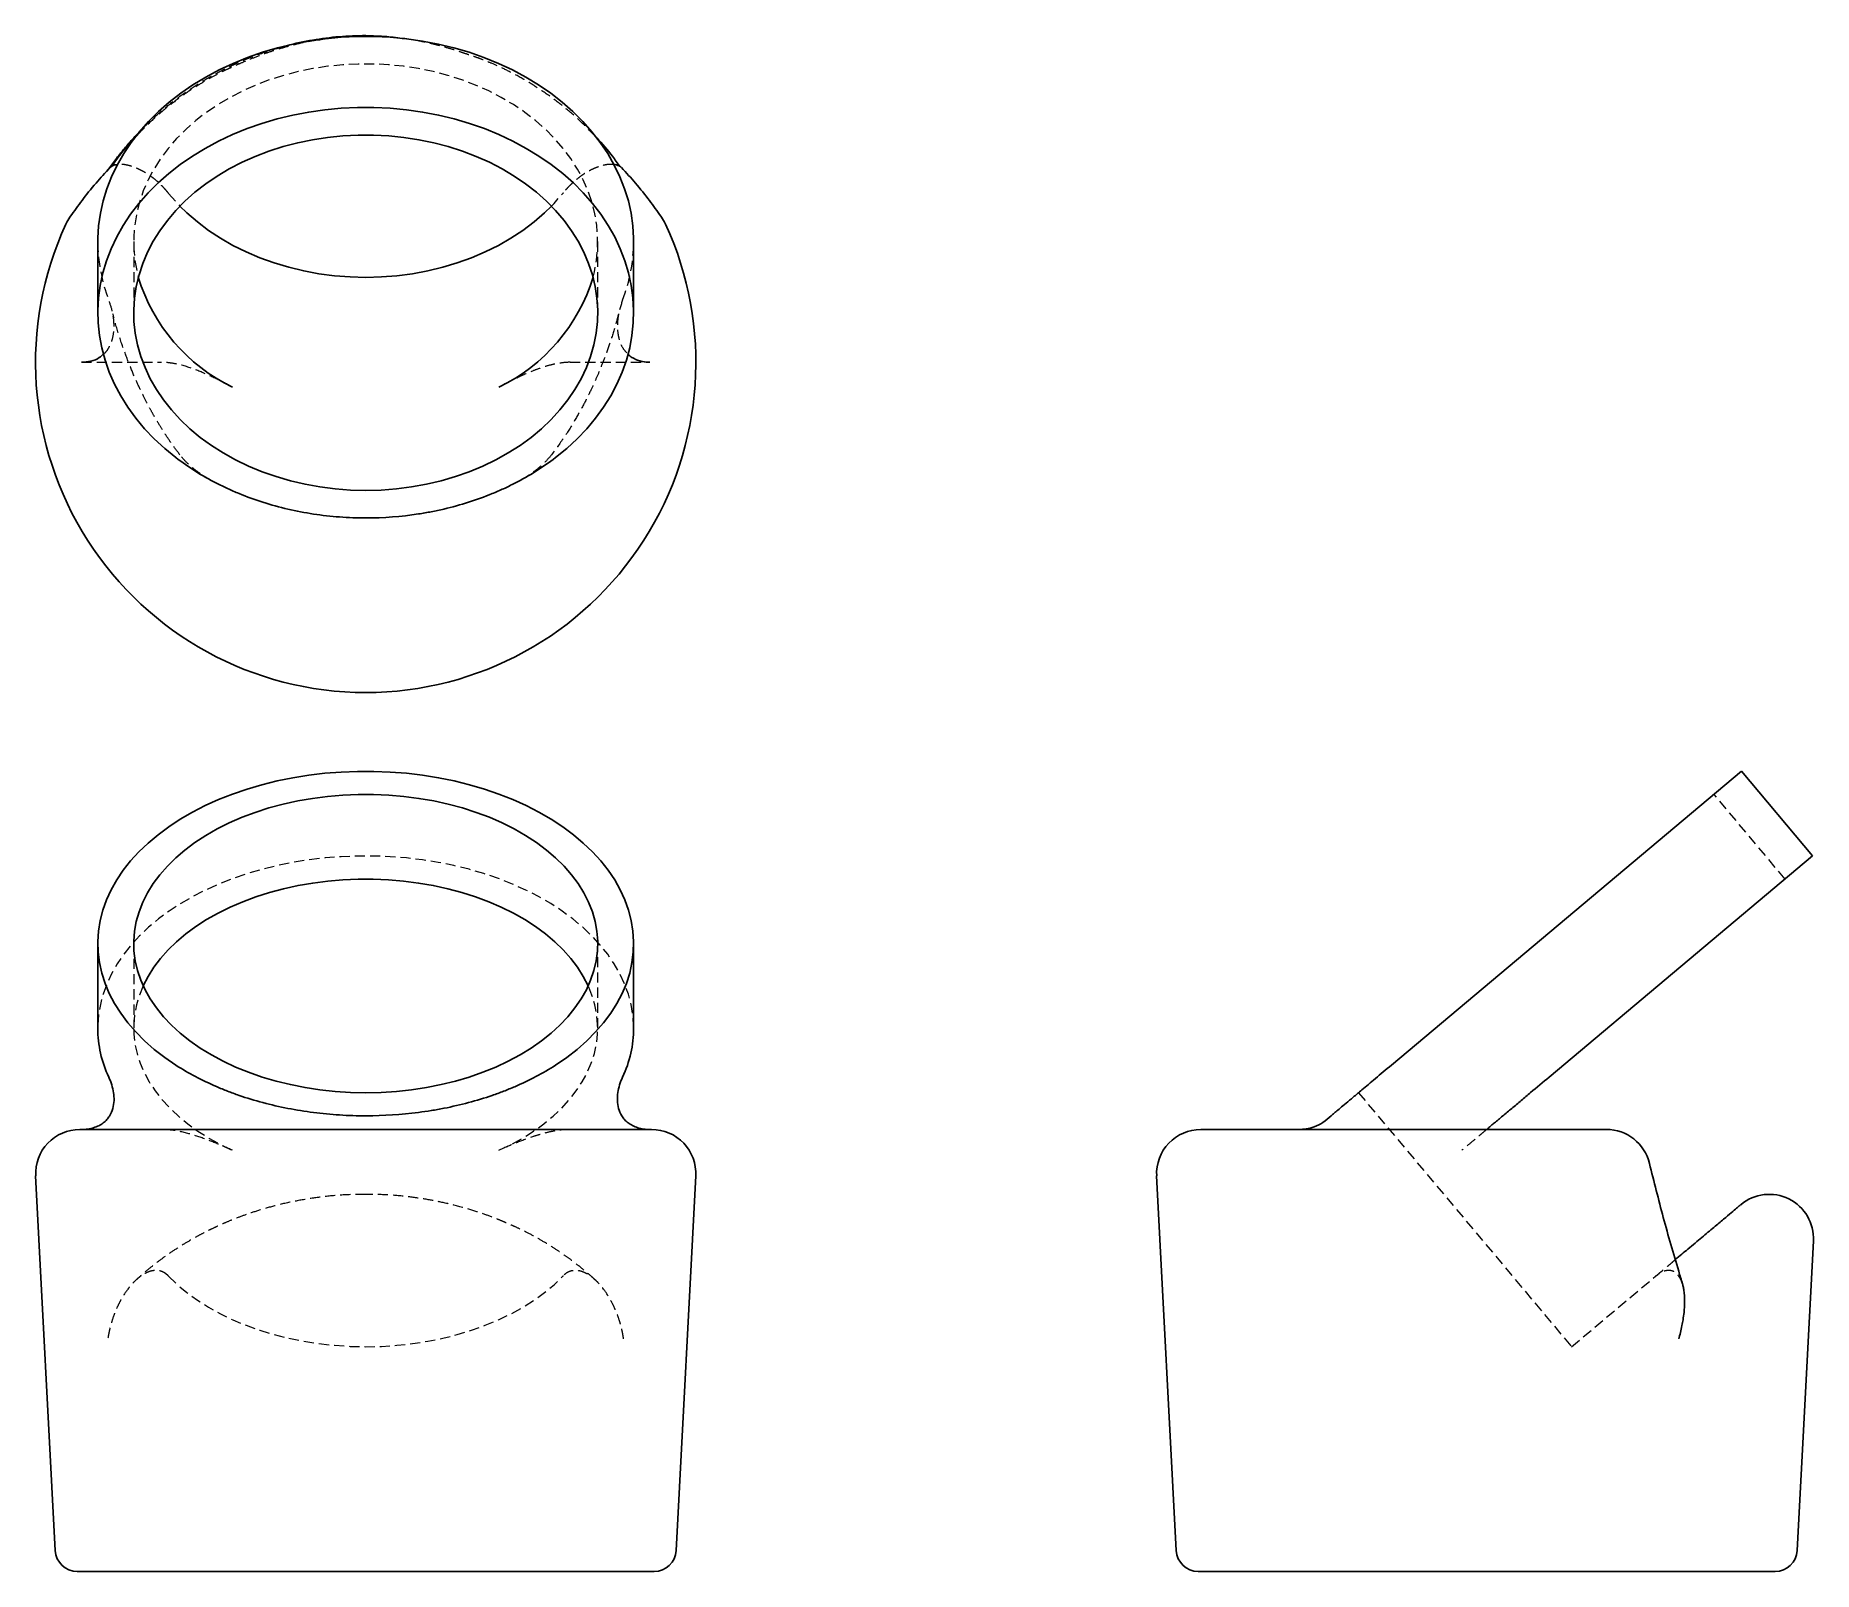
# Model space of a CAD drawing. Header units: millimetres. Extents: x 42 to 264, y 7 to 199.
import ezdxf

# ---------------------------------------------------------------- set-up
doc = ezdxf.new("R2010")
doc.units = ezdxf.units.MM
doc.linetypes.add('HIDDEN', pattern=[1.905, 1.27, -0.635])

msp = doc.modelspace()

# ---------------------------------------------------------------- linework, layer by layer
at = {"color": 7, "linetype": 'Continuous', "lineweight": 25}
for p, q in [((83, 198.96), (83, 198.94)), ((46.1, 176.37), (46.02, 176.27)), ((119.98, 176.27), (119.9, 176.37)), ((49.51, 173.2), (49.51, 164.32)), ((116.49, 164.32), (116.49, 173.2)), ((211.21, 70.27), (254.97, 107)), ((263.85, 96.42), (254.97, 107)), ((230.91, 68.78), (263.85, 96.42)), ((49.51, 85.47), (49.51, 74.89)), ((116.49, 74.89), (116.49, 85.47)), ((47.26, 62.24), (118.74, 62.24)), ((187.38, 62.24), (238.09, 62.24)), ((41.74, 56.43), (44.19, 9.62)), ((121.81, 9.62), (124.26, 56.43)), ((181.86, 56.43), (184.31, 9.62)), ((261.93, 9.62), (263.96, 48.32)), ((83, 7), (46.95, 7)), ((119.05, 7), (83, 7)), ((259.17, 7), (187.07, 7))]:
    msp.add_line(p, q, dxfattribs=at)
at = {"color": 7, "linetype": 'HIDDEN', "lineweight": 18}
for p, q in [((50.76, 182.12), (50.88, 182.28)), ((50.87, 182.27), (50.76, 182.12)), ((54, 173.2), (54, 164.32)), ((112, 164.32), (112, 173.2)), ((47.47, 158.12), (57.46, 158.12)), ((108.54, 158.12), (118.53, 158.12)), ((260.41, 93.54), (251.54, 104.11)), ((54, 85.47), (54, 74.89)), ((112, 74.89), (112, 85.47)), ((207.1, 66.83), (233.73, 35.09)), ((233.73, 35.09), (244.22, 43.89))]:
    msp.add_line(p, q, dxfattribs=at)
at = {"color": 7, "linetype": 'Continuous', "lineweight": 25, "flags": 128}
for points in [[(116.49, 173.2), (116.49, 173.62), (116.39, 175.18), (116.17, 176.74), (115.83, 178.28), (115.36, 179.8), (114.78, 181.3), (114.07, 182.77), (113.25, 184.2), (112.32, 185.59), (111.28, 186.94), (110.14, 188.23), (108.89, 189.47), (107.55, 190.65), (106.12, 191.76), (104.6, 192.8), (103, 193.77), (101.33, 194.67), (99.58, 195.48), (97.78, 196.22), (95.92, 196.86), (94.02, 197.42), (92.07, 197.89), (90.09, 198.27), (88.08, 198.55), (86.06, 198.74), (84.02, 198.84), (81.98, 198.84), (79.94, 198.74), (77.92, 198.55), (75.91, 198.27), (73.93, 197.89), (71.98, 197.42), (70.08, 196.86), (68.22, 196.22), (66.42, 195.48), (64.67, 194.67), (63, 193.77), (61.4, 192.8), (59.88, 191.76), (58.45, 190.65), (57.11, 189.47), (55.86, 188.23), (54.72, 186.94), (53.68, 185.59), (52.75, 184.2), (51.93, 182.77), (51.22, 181.3), (50.64, 179.8), (50.17, 178.28), (49.83, 176.74), (49.61, 175.18), (49.51, 173.62), (49.51, 173.2)], [(106.72, 146.21), (108.12, 147.35), (109.43, 148.56), (110.63, 149.82), (111.74, 151.15), (112.74, 152.52), (113.62, 153.93), (114.39, 155.38), (115.05, 156.87), (115.58, 158.38), (116, 159.92), (116.28, 161.47), (116.45, 163.04), (116.49, 164.61), (116.4, 166.17), (116.19, 167.73), (115.86, 169.28), (115.4, 170.81), (114.82, 172.32), (114.12, 173.79), (113.31, 175.23), (112.38, 176.63), (111.35, 177.98), (110.2, 179.28), (108.96, 180.53), (107.62, 181.71), (106.18, 182.83), (104.66, 183.89), (103.06, 184.86), (101.38, 185.76), (99.64, 186.58), (97.83, 187.32), (95.97, 187.97), (94.05, 188.54), (92.1, 189.01), (90.11, 189.39), (88.1, 189.67), (86.07, 189.87), (84.02, 189.96), (81.98, 189.96), (79.93, 189.87), (77.9, 189.67), (75.89, 189.39), (73.9, 189.01), (71.95, 188.54), (70.03, 187.97), (68.17, 187.32), (66.36, 186.58), (64.62, 185.76), (62.94, 184.86), (61.34, 183.89), (59.82, 182.83), (58.38, 181.71), (57.04, 180.53), (55.8, 179.28), (54.65, 177.98), (53.62, 176.63), (52.69, 175.23), (51.88, 173.79), (51.18, 172.32), (50.6, 170.81), (50.14, 169.28), (49.81, 167.73), (49.6, 166.17), (49.51, 164.61), (49.55, 163.04), (49.72, 161.47), (50, 159.92), (50.42, 158.38), (50.95, 156.87), (51.61, 155.38), (52.38, 153.93), (53.26, 152.52), (54.26, 151.15), (55.37, 149.82), (56.57, 148.56), (57.88, 147.35), (59.28, 146.21)], [(83, 142.1), (84.92, 142.15), (86.83, 142.3), (88.72, 142.54), (90.58, 142.87), (92.42, 143.3), (94.21, 143.83), (95.95, 144.44), (97.64, 145.14), (99.26, 145.92), (100.81, 146.79), (102.29, 147.73), (103.68, 148.74), (104.98, 149.82), (106.18, 150.96), (107.28, 152.17), (108.28, 153.42), (109.16, 154.73), (109.93, 156.07), (110.58, 157.45), (111.11, 158.86), (111.52, 160.3), (111.81, 161.75), (111.97, 163.22), (112, 164.69), (111.9, 166.15), (111.68, 167.61), (111.33, 169.06), (110.86, 170.48), (110.27, 171.88), (109.56, 173.24), (108.73, 174.57), (107.79, 175.85), (106.74, 177.08), (105.59, 178.25), (104.34, 179.37), (102.99, 180.41), (101.56, 181.39), (100.05, 182.29), (98.46, 183.12), (96.8, 183.86), (95.09, 184.51), (93.32, 185.08), (91.5, 185.56), (89.65, 185.94), (87.77, 186.23), (85.87, 186.43), (83.96, 186.52), (82.04, 186.52), (80.13, 186.43), (78.23, 186.23), (76.35, 185.94), (74.5, 185.56), (72.68, 185.08), (70.91, 184.51), (69.2, 183.86), (67.54, 183.12), (65.95, 182.29), (64.44, 181.39), (63.01, 180.41), (61.66, 179.37), (60.41, 178.25), (59.26, 177.08), (58.21, 175.85), (57.27, 174.57), (56.44, 173.24), (55.73, 171.88), (55.14, 170.48), (54.67, 169.06), (54.32, 167.61), (54.1, 166.15), (54, 164.69), (54.03, 163.22), (54.19, 161.75), (54.48, 160.3), (54.89, 158.86), (55.42, 157.45), (56.07, 156.07), (56.84, 154.73), (57.72, 153.42), (58.72, 152.17), (59.82, 150.96), (61.02, 149.82), (62.32, 148.74), (63.71, 147.73), (65.19, 146.79), (66.74, 145.92), (68.36, 145.14), (70.05, 144.44), (71.79, 143.83), (73.58, 143.3), (75.42, 142.87), (77.28, 142.54), (79.17, 142.3), (81.08, 142.15), (83, 142.1)], [(59.78, 177.63), (60.66, 176.78), (61.96, 175.66), (63.36, 174.6), (64.84, 173.63), (66.41, 172.72), (68.06, 171.91), (69.77, 171.18), (71.55, 170.54), (73.38, 169.99), (75.25, 169.54), (77.15, 169.19), (79.09, 168.94), (81.04, 168.78), (83, 168.73), (84.96, 168.78), (86.91, 168.94), (88.85, 169.19), (90.75, 169.54), (92.62, 169.99), (94.45, 170.54), (96.23, 171.18), (97.94, 171.91), (99.59, 172.72), (101.16, 173.63), (102.64, 174.6), (104.04, 175.66), (105.34, 176.78), (106.22, 177.63)], [(106.72, 70.27), (108.12, 71.23), (109.43, 72.25), (110.63, 73.31), (111.74, 74.42), (112.74, 75.57), (113.62, 76.76), (114.39, 77.98), (115.05, 79.22), (115.58, 80.49), (116, 81.78), (116.28, 83.09), (116.45, 84.4), (116.49, 85.71), (116.4, 87.03), (116.19, 88.34), (115.86, 89.64), (115.4, 90.92), (114.82, 92.18), (114.12, 93.42), (113.31, 94.63), (112.38, 95.8), (111.35, 96.94), (110.2, 98.03), (108.96, 99.08), (107.62, 100.07), (106.18, 101.01), (104.66, 101.89), (103.06, 102.71), (101.38, 103.47), (99.64, 104.16), (97.83, 104.77), (95.97, 105.32), (94.05, 105.79), (92.1, 106.19), (90.11, 106.51), (88.1, 106.75), (86.07, 106.91), (84.02, 106.99), (81.98, 106.99), (79.93, 106.91), (77.9, 106.75), (75.89, 106.51), (73.9, 106.19), (71.95, 105.79), (70.03, 105.32), (68.17, 104.77), (66.36, 104.16), (64.62, 103.47), (62.94, 102.71), (61.34, 101.89), (59.82, 101.01), (58.38, 100.07), (57.04, 99.08), (55.8, 98.03), (54.65, 96.94), (53.62, 95.8), (52.69, 94.63), (51.88, 93.42), (51.18, 92.18), (50.6, 90.92), (50.14, 89.64), (49.81, 88.34), (49.6, 87.03), (49.51, 85.71), (49.55, 84.4), (49.72, 83.09), (50, 81.78), (50.42, 80.49), (50.95, 79.22), (51.61, 77.98), (52.38, 76.76), (53.26, 75.57), (54.26, 74.42), (55.37, 73.31), (56.57, 72.25), (57.88, 71.23), (59.28, 70.27)], [(83, 66.83), (84.92, 66.87), (86.83, 66.99), (88.72, 67.2), (90.58, 67.48), (92.42, 67.84), (94.21, 68.28), (95.95, 68.79), (97.64, 69.38), (99.26, 70.04), (100.81, 70.76), (102.29, 71.55), (103.68, 72.4), (104.98, 73.31), (106.18, 74.27), (107.28, 75.28), (108.28, 76.33), (109.16, 77.42), (109.93, 78.55), (110.58, 79.71), (111.11, 80.9), (111.52, 82.1), (111.81, 83.32), (111.97, 84.55), (112, 85.78), (111.9, 87.01), (111.68, 88.24), (111.33, 89.45), (110.86, 90.64), (110.27, 91.82), (109.56, 92.96), (108.73, 94.07), (107.79, 95.15), (106.74, 96.18), (105.59, 97.16), (104.34, 98.1), (102.99, 98.98), (101.56, 99.8), (100.05, 100.55), (98.46, 101.25), (96.8, 101.87), (95.09, 102.42), (93.32, 102.89), (91.5, 103.3), (89.65, 103.62), (87.77, 103.86), (85.87, 104.02), (83.96, 104.1), (82.04, 104.1), (80.13, 104.02), (78.23, 103.86), (76.35, 103.62), (74.5, 103.3), (72.68, 102.89), (70.91, 102.42), (69.2, 101.87), (67.54, 101.25), (65.95, 100.55), (64.44, 99.8), (63.01, 98.98), (61.66, 98.1), (60.41, 97.16), (59.26, 96.18), (58.21, 95.15), (57.27, 94.07), (56.44, 92.96), (55.73, 91.82), (55.14, 90.64), (54.67, 89.45), (54.32, 88.24), (54.1, 87.01), (54, 85.78), (54.03, 84.55), (54.19, 83.32), (54.48, 82.1), (54.89, 80.9), (55.42, 79.71), (56.07, 78.55), (56.84, 77.42), (57.72, 76.33), (58.72, 75.28), (59.82, 74.27), (61.02, 73.31), (62.32, 72.4), (63.71, 71.55), (65.19, 70.76), (66.74, 70.04), (68.36, 69.38), (70.05, 68.79), (71.79, 68.28), (73.58, 67.84), (75.42, 67.48), (77.28, 67.2), (79.17, 66.99), (81.08, 66.87), (83, 66.83)], [(110.81, 80.18), (110.8, 80.21), (110.19, 81.37), (109.47, 82.51), (108.64, 83.61), (107.69, 84.67), (106.64, 85.69), (105.49, 86.67), (104.24, 87.59), (102.89, 88.46), (101.46, 89.27), (99.95, 90.02), (98.37, 90.7), (96.72, 91.32), (95.02, 91.86), (93.26, 92.33), (91.45, 92.73), (89.61, 93.04), (87.74, 93.28), (85.85, 93.44), (83.95, 93.53), (82.05, 93.53), (80.15, 93.44), (78.26, 93.28), (76.39, 93.04), (74.55, 92.73), (72.74, 92.33), (70.98, 91.86), (69.28, 91.32), (67.63, 90.7), (66.05, 90.02), (64.54, 89.27), (63.11, 88.46), (61.76, 87.59), (60.51, 86.67), (59.36, 85.69), (58.31, 84.67), (57.36, 83.61), (56.53, 82.51), (55.81, 81.37), (55.2, 80.21), (55.19, 80.18)]]:
    msp.add_lwpolyline(points, dxfattribs=at)
at = {"color": 7, "linetype": 'HIDDEN', "lineweight": 18, "flags": 128}
for points in [[(111.42, 168.76), (111.58, 169.42), (111.84, 170.86), (111.98, 172.32), (111.99, 173.78), (111.88, 175.24), (111.64, 176.69), (111.28, 178.12), (110.8, 179.53), (110.19, 180.92), (109.47, 182.27), (108.64, 183.58), (107.69, 184.85), (106.64, 186.07), (105.49, 187.23), (104.24, 188.33), (102.89, 189.36), (101.46, 190.33), (99.95, 191.22), (98.37, 192.04), (96.72, 192.77), (95.02, 193.42), (93.26, 193.98), (91.45, 194.45), (89.61, 194.83), (87.74, 195.11), (85.85, 195.3), (83.95, 195.4), (82.05, 195.4), (80.15, 195.3), (78.26, 195.11), (76.39, 194.83), (74.55, 194.45), (72.74, 193.98), (70.98, 193.42), (69.28, 192.77), (67.63, 192.04), (66.05, 191.22), (64.54, 190.33), (63.11, 189.36), (61.76, 188.33), (60.51, 187.23), (59.36, 186.07), (58.31, 184.85), (57.36, 183.58), (56.53, 182.27), (55.81, 180.92), (55.2, 179.53), (54.72, 178.12), (54.36, 176.69), (54.12, 175.24), (54.01, 173.78), (54.02, 172.32), (54.16, 170.86), (54.42, 169.42), (54.58, 168.76)], [(58.37, 179.22), (59.46, 177.97), (59.78, 177.63)], [(106.22, 177.63), (106.54, 177.97), (107.63, 179.22)], [(116.49, 74.89), (116.49, 75.25), (116.39, 76.56), (116.17, 77.87), (115.83, 79.16), (115.36, 80.44), (114.78, 81.69), (114.07, 82.92), (113.25, 84.13), (112.32, 85.29), (111.28, 86.42), (110.14, 87.51), (108.89, 88.55), (107.55, 89.54), (106.12, 90.47), (104.6, 91.35), (103, 92.16), (101.33, 92.91), (99.58, 93.6), (97.78, 94.21), (95.92, 94.75), (94.02, 95.22), (92.07, 95.62), (90.09, 95.93), (88.08, 96.17), (86.06, 96.33), (84.02, 96.41), (81.98, 96.41), (79.94, 96.33), (77.92, 96.17), (75.91, 95.93), (73.93, 95.62), (71.98, 95.22), (70.08, 94.75), (68.22, 94.21), (66.42, 93.6), (64.67, 92.91), (63, 92.16), (61.4, 91.35), (59.88, 90.47), (58.45, 89.54), (57.11, 88.55), (55.86, 87.51), (54.72, 86.42), (53.68, 85.29), (52.75, 84.13), (51.93, 82.92), (51.22, 81.69), (50.64, 80.44), (50.17, 79.16), (49.83, 77.87), (49.61, 76.56), (49.51, 75.25), (49.51, 74.89)], [(55.19, 80.18), (54.72, 79.02), (54.36, 77.82), (54.12, 76.61), (54.01, 75.38), (54.02, 74.16), (54.16, 72.94), (54.42, 71.72), (54.81, 70.52), (55.31, 69.34), (55.94, 68.19), (56.68, 67.06), (57.54, 65.96), (58.51, 64.91), (59.58, 63.9), (60.75, 62.93), (62.03, 62.02), (63.39, 61.16), (64.83, 60.36), (66.36, 59.63)], [(99.64, 59.63), (101.17, 60.36), (102.61, 61.16), (103.97, 62.02), (105.25, 62.93), (106.42, 63.9), (107.49, 64.91), (108.46, 65.96), (109.32, 67.06), (110.06, 68.19), (110.69, 69.34), (111.19, 70.52), (111.58, 71.72), (111.84, 72.94), (111.98, 74.16), (111.99, 75.38), (111.88, 76.61), (111.64, 77.82), (111.28, 79.02), (110.81, 80.18)], [(58.37, 43.89), (59.46, 42.84), (60.66, 41.85), (61.96, 40.9), (63.36, 40.02), (64.84, 39.2), (66.41, 38.44), (68.06, 37.76), (69.77, 37.14), (71.55, 36.61), (73.38, 36.15), (75.25, 35.77), (77.15, 35.47), (79.09, 35.26), (81.04, 35.13), (83, 35.09), (84.96, 35.13), (86.91, 35.26), (88.85, 35.47), (90.75, 35.77), (92.62, 36.15), (94.45, 36.61), (96.23, 37.14), (97.94, 37.76), (99.59, 38.44), (101.16, 39.2), (102.64, 40.02), (104.04, 40.9), (105.34, 41.85), (106.54, 42.84), (107.63, 43.89)]]:
    msp.add_lwpolyline(points, dxfattribs=at)
at = {"color": 7, "linetype": 'Continuous', "lineweight": 25}
for centre, radius, start, end in [((50.54, 173.09), 5.52, 144.8448, 155.2477), ((115.46, 173.09), 5.52, 24.7523, 35.1552), ((83, 158.12), 41.27, 155.2477, 270), ((83, 158.12), 41.27, 270, 24.7523), ((76.3, 175.43), 22.73, 197.0839, 244.0349), ((89.7, 175.43), 22.73, 295.9651, 342.9161), ((64.08, 74.97), 14.58, 180.2947, 205.1399), ((101.97, 74.96), 14.52, 334.8127, 359.7527), ((47.26, 56.72), 5.52, 90, 183), ((118.74, 56.72), 5.52, 357, 90), ((187.38, 56.72), 5.52, 90, 183), ((238.09, 56.72), 5.52, 13.3491, 90), ((258.44, 48.61), 5.52, 357, 130), ((46.95, 9.76), 2.76, 183, 270), ((119.05, 9.76), 2.76, 270, 357), ((187.07, 9.76), 2.76, 183, 270), ((259.17, 9.76), 2.76, 270, 357)]:
    msp.add_arc(centre, radius, start, end, dxfattribs=at)
at = {"color": 7, "linetype": 'HIDDEN', "lineweight": 18}
for centre, radius, start, end in [((69.68, 173.24), 20.17, 180.1258, 201.3199), ((96.36, 173.23), 20.13, 338.6596, 359.8947)]:
    msp.add_arc(centre, radius, start, end, dxfattribs=at)
for points, knots in [([(77.07, 198.41), (76.56, 198.32), (75.36, 198.12), (73.57, 197.68), (71.77, 197.16), (70.13, 196.6), (68.66, 196.04), (67.4, 195.51), (66.42, 195.07), (65.58, 194.69), (64.6, 194.21), (63.37, 193.54), (61.86, 192.64), (60.16, 191.51), (58.44, 190.22), (56.76, 188.79), (55.37, 187.5), (54.55, 186.61), (54.24, 186.27)], [0, 0, 0, 0, 0.055498, 0.130475, 0.197985, 0.257892, 0.319556, 0.369889, 0.408745, 0.440017, 0.477157, 0.533538, 0.601197, 0.680417, 0.771548, 0.853303, 0.943169, 1, 1, 1, 1]), ([(111.72, 186.33), (111.12, 186.95), (109.95, 188.18), (108.05, 189.83), (106.05, 191.38), (104.03, 192.74), (102.04, 193.9), (100.3, 194.79), (98.84, 195.45), (97.68, 195.92), (96.86, 196.22), (96.2, 196.44), (95.5, 196.68), (94.55, 197.01), (93.31, 197.39), (91.8, 197.81), (89.99, 198.21), (88.64, 198.48), (87.88, 198.57), (87.82, 198.57)], [0, 0, 0, 0, 0.099926, 0.19884, 0.288187, 0.386884, 0.471666, 0.542979, 0.601177, 0.646524, 0.679214, 0.696589, 0.722279, 0.757657, 0.80265, 0.85714, 0.920973, 0.993982, 1, 1, 1, 1]), ([(55.15, 187.37), (55.22, 187.44), (55.68, 187.92), (56.74, 188.91), (58.36, 190.3), (60.23, 191.71), (62.14, 192.99), (64.16, 194.17), (66.29, 195.25), (68.52, 196.21), (70.69, 197.01), (72.15, 197.42), (72.81, 197.6)], [0, 0, 0, 0, 0.015375, 0.101841, 0.220886, 0.3367, 0.449362, 0.55896, 0.676136, 0.790981, 0.903646, 1, 1, 1, 1]), ([(58.31, 179.3), (58.23, 179.4), (58.07, 179.59), (57.71, 179.99), (57.22, 180.49), (56.66, 180.97), (56.2, 181.33), (55.82, 181.59), (55.41, 181.85), (54.95, 182.1), (54.52, 182.31), (54.12, 182.48), (53.73, 182.62), (53.3, 182.74), (52.85, 182.83), (52.4, 182.87), (52.1, 182.87), (51.98, 182.84), (51.97, 182.84)], [0, 0, 0, 0, 0.046371, 0.090619, 0.181276, 0.271603, 0.316333, 0.362215, 0.418882, 0.479195, 0.543307, 0.598721, 0.658916, 0.723825, 0.80664, 0.904323, 0.993967, 1, 1, 1, 1]), ([(113.96, 182.85), (113.85, 182.85), (113.59, 182.87), (113.15, 182.83), (112.7, 182.74), (112.27, 182.62), (111.88, 182.48), (111.41, 182.28), (110.83, 182), (110.14, 181.57), (109.45, 181.07), (108.9, 180.59), (108.49, 180.19), (108.1, 179.79), (107.85, 179.49), (107.69, 179.3)], [0, 0, 0, 0, 0.081609, 0.180861, 0.264969, 0.330911, 0.392061, 0.44835, 0.544512, 0.632159, 0.724051, 0.815811, 0.861389, 0.908063, 1, 1, 1, 1]), ([(114.98, 182.45), (114.95, 182.48), (114.9, 182.53), (114.84, 182.56), (114.81, 182.58)], [0, 0, 0, 0, 0.537907, 1, 1, 1, 1]), ([(50.22, 159.16), (50.31, 159.22), (50.6, 159.46), (50.91, 159.96), (51.29, 160.75), (51.52, 161.74), (51.57, 163.01), (51.39, 164.42), (51.06, 165.41), (50.89, 165.91)], [0, 0, 0, 0, 0.039641, 0.136733, 0.236515, 0.398154, 0.563952, 0.780063, 1, 1, 1, 1]), ([(115.11, 165.91), (114.9, 165.25), (114.57, 164.24), (114.44, 162.86), (114.48, 161.83), (114.69, 160.82), (115.07, 159.9), (115.55, 159.39), (115.76, 159.17)], [0, 0, 0, 0, 0.29095, 0.441567, 0.592073, 0.734171, 0.880166, 1, 1, 1, 1]), ([(59.76, 146.57), (59.41, 147.03), (58.77, 147.9), (57.93, 149.14), (57.26, 150.21), (56.7, 151.14), (56.16, 152.09), (55.56, 153.21), (54.87, 154.6), (54.1, 156.27), (53.29, 158.24), (52.46, 160.54), (51.81, 162.55), (51.5, 163.81), (51.41, 164.18)], [0, 0, 0, 0, 0.088287, 0.164855, 0.229188, 0.280872, 0.331398, 0.395891, 0.474752, 0.568379, 0.677196, 0.801602, 0.941958, 1, 1, 1, 1]), ([(114.6, 164.17), (114.53, 163.91), (114.27, 162.86), (113.74, 161.16), (113.06, 159.17), (112.41, 157.5), (111.78, 156.02), (111.09, 154.52), (110.24, 152.82), (109.16, 150.88), (107.84, 148.75), (106.79, 147.32), (106.24, 146.57)], [0, 0, 0, 0, 0.041597, 0.165339, 0.272509, 0.363471, 0.438857, 0.51901, 0.616058, 0.729248, 0.857615, 1, 1, 1, 1]), ([(66.36, 155), (65.68, 155.37), (64.99, 155.72), (63.6, 156.4), (62.89, 156.73), (61.42, 157.31), (60.67, 157.58), (59.5, 157.88), (59.1, 157.96), (58.29, 158.08), (57.87, 158.12), (57.46, 158.12)], [0, 0, 0, 0, 0.25, 0.25, 0.5, 0.5, 0.75, 0.75, 0.875, 0.875, 1, 1, 1, 1]), ([(108.54, 158.12), (108.12, 158.12), (107.71, 158.08), (106.91, 157.96), (106.51, 157.88), (105.73, 157.68), (105.34, 157.56), (104.59, 157.31), (104.21, 157.17), (103.11, 156.73), (102.4, 156.4), (101.01, 155.72), (100.32, 155.37), (99.64, 155)], [0, 0, 0, 0, 0.125, 0.125, 0.25, 0.25, 0.375, 0.375, 0.5, 0.5, 0.75, 0.75, 1, 1, 1, 1]), ([(63.95, 143.22), (63.53, 143.45), (62.69, 143.92), (61.56, 144.74), (60.56, 145.61), (60.02, 146.26), (59.76, 146.57)], [0, 0, 0, 0, 0.269212, 0.528984, 0.773569, 1, 1, 1, 1]), ([(106.24, 146.57), (105.98, 146.26), (105.43, 145.61), (104.44, 144.74), (103.31, 143.92), (102.47, 143.45), (102.05, 143.22)], [0, 0, 0, 0, 0.226459, 0.471863, 0.729861, 1, 1, 1, 1]), ([(66.36, 59.63), (65.68, 59.93), (64.99, 60.23), (63.6, 60.8), (62.89, 61.07), (61.42, 61.57), (60.67, 61.79), (59.5, 62.04), (59.1, 62.11), (58.29, 62.21), (57.87, 62.24), (57.46, 62.24)], [0, 0, 0, 0, 0.25, 0.25, 0.5, 0.5, 0.75, 0.75, 0.875, 0.875, 1, 1, 1, 1]), ([(108.54, 62.24), (108.12, 62.24), (107.71, 62.21), (106.91, 62.11), (106.51, 62.04), (105.73, 61.87), (105.34, 61.77), (104.59, 61.56), (104.21, 61.44), (103.11, 61.07), (102.4, 60.8), (101.01, 60.23), (100.32, 59.93), (99.64, 59.63)], [0, 0, 0, 0, 0.125, 0.125, 0.25, 0.25, 0.375, 0.375, 0.5, 0.5, 0.75, 0.75, 1, 1, 1, 1]), ([(223.12, 62.24), (223.12, 62.24), (223.08, 62.21), (222.96, 62.11), (222.88, 62.04), (222.68, 61.87), (222.56, 61.77), (222.31, 61.56), (222.17, 61.44), (221.73, 61.07), (221.4, 60.8), (220.72, 60.23), (220.37, 59.93), (220, 59.63)], [0, 0, 0, 0, 0.125, 0.125, 0.25, 0.25, 0.375, 0.375, 0.5, 0.5, 0.75, 0.75, 1, 1, 1, 1]), ([(83, 54.13), (82, 54.12), (80.07, 54.08), (77.31, 53.8), (74.73, 53.4), (72.37, 52.9), (70.24, 52.32), (68.43, 51.74), (66.92, 51.19), (65.64, 50.67), (64.56, 50.19), (63.63, 49.75), (62.74, 49.31), (61.74, 48.77), (60.52, 48.08), (59.19, 47.25), (57.87, 46.34), (56.65, 45.43), (55.56, 44.54), (54.78, 43.87), (54.37, 43.49), (54.28, 43.41)], [0, 0, 0, 0, 0.0890944, 0.1712921, 0.2466706, 0.3233068, 0.3912113, 0.4502319, 0.500192, 0.5432354, 0.5812912, 0.6142648, 0.6428089, 0.6793843, 0.7258814, 0.7819318, 0.8380146, 0.8907203, 0.9399444, 0.9866987, 1, 1, 1, 1]), ([(111.71, 43.41), (111.66, 43.46), (111.33, 43.78), (110.69, 44.33), (109.83, 45.04), (108.95, 45.73), (107.99, 46.43), (106.89, 47.18), (105.65, 47.97), (104.3, 48.76), (102.98, 49.46), (101.96, 49.95), (101.23, 50.28), (100.62, 50.55), (99.84, 50.88), (98.71, 51.33), (97.17, 51.88), (95.13, 52.51), (92.94, 53.06), (90.63, 53.51), (88.29, 53.85), (85.72, 54.09), (83.93, 54.12), (83, 54.13)], [0, 0, 0, 0, 0.007501, 0.049896, 0.089049, 0.125851, 0.16712, 0.212287, 0.262478, 0.316315, 0.368807, 0.409403, 0.425809, 0.446619, 0.473974, 0.507795, 0.562784, 0.628853, 0.70576, 0.770436, 0.841035, 0.917542, 1, 1, 1, 1]), ([(58.31, 43.95), (58.28, 43.99), (58.21, 44.05), (58.11, 44.13), (58.01, 44.21), (57.91, 44.29), (57.74, 44.39), (57.52, 44.49), (57.21, 44.58), (56.88, 44.62), (56.43, 44.61), (55.86, 44.47), (55.17, 44.12), (54.52, 43.65), (53.9, 43.06), (53.16, 42.19), (52.52, 41.19), (51.99, 40.16), (51.63, 39.34), (51.34, 38.53), (51.12, 37.78), (50.96, 37.14), (50.85, 36.59), (50.79, 36.23), (50.76, 36.06)], [0, 0, 0, 0, 0.013019, 0.02581, 0.038367, 0.050687, 0.062766, 0.094574, 0.125643, 0.156939, 0.188303, 0.250934, 0.310672, 0.376214, 0.434983, 0.50115, 0.62596, 0.688029, 0.750369, 0.817361, 0.875238, 0.919743, 0.961304, 1, 1, 1, 1]), ([(115.24, 36.06), (115.22, 36.16), (115.19, 36.37), (115.13, 36.69), (115.07, 37.02), (114.99, 37.37), (114.86, 37.85), (114.67, 38.52), (114.37, 39.33), (114.01, 40.16), (113.48, 41.19), (112.84, 42.19), (112.1, 43.06), (111.48, 43.65), (110.83, 44.12), (110.14, 44.47), (109.57, 44.61), (109.12, 44.62), (108.79, 44.58), (108.48, 44.49), (108.2, 44.36), (107.93, 44.18), (107.77, 44.03), (107.69, 43.95)], [0, 0, 0, 0, 0.022884, 0.046786, 0.071722, 0.09771, 0.124766, 0.180423, 0.249637, 0.311978, 0.374048, 0.498862, 0.565032, 0.6238, 0.689343, 0.749083, 0.811716, 0.843076, 0.874377, 0.905442, 0.937255, 0.967889, 1, 1, 1, 1]), ([(244.22, 43.89), (244.95, 44.5), (245.81, 45.23), (246.58, 45.87), (246.7, 45.97)], [0, 0, 0, 0, 0.843123, 1, 1, 1, 1]), ([(247.59, 42.93), (247.55, 43.05), (247.48, 43.29), (247.28, 43.7), (247, 44.12), (246.57, 44.47), (246.07, 44.64), (245.59, 44.61), (245.19, 44.49), (244.79, 44.31), (244.49, 44.1), (244.3, 43.95)], [0, 0, 0, 0, 0.075358, 0.160972, 0.307228, 0.440535, 0.580297, 0.719859, 0.78918, 0.86017, 1, 1, 1, 1])]:
    msp.add_open_spline(points, degree=3, knots=knots, dxfattribs=at)
at = {"color": 7, "linetype": 'Continuous', "lineweight": 25}
for points, knots in [([(72.81, 197.6), (72.91, 197.63), (74.07, 197.97), (76.36, 198.42), (79.67, 198.88), (81.89, 198.93), (83, 198.96)], [0, 0, 0, 0, 0.030382, 0.356831, 0.679668, 1, 1, 1, 1]), ([(83, 198.94), (82.1, 198.91), (80.37, 198.86), (78.39, 198.65), (77.32, 198.45), (77.07, 198.41)], [0, 0, 0, 0, 0.4539112, 0.8741525, 1, 1, 1, 1]), ([(87.82, 198.57), (87.09, 198.67), (85.49, 198.87), (83.88, 198.92), (83, 198.94)], [0, 0, 0, 0, 0.455371, 1, 1, 1, 1]), ([(50.88, 182.28), (51.2, 182.72), (51.86, 183.65), (52.96, 185), (54.06, 186.26), (54.81, 187.03), (55.15, 187.37)], [0, 0, 0, 0, 0.250004, 0.522167, 0.786983, 1, 1, 1, 1]), ([(54.24, 186.27), (54, 186.02), (53.16, 185.13), (52.14, 183.9), (51.43, 182.89), (51.21, 182.57)], [0, 0, 0, 0, 0.2108573, 0.7549807, 1, 1, 1, 1]), ([(114.78, 182.57), (114.47, 183), (113.59, 184.25), (112.55, 185.5), (111.77, 186.28), (111.72, 186.33)], [0, 0, 0, 0, 0.335232, 0.953787, 1, 1, 1, 1]), ([(51.03, 182.45), (50.43, 181.8), (49.13, 180.39), (47.49, 178.31), (46.56, 177.01), (46.1, 176.37)], [0, 0, 0, 0, 0.296877, 0.64892, 1, 1, 1, 1]), ([(51.97, 182.84), (51.86, 182.82), (51.58, 182.78), (51.24, 182.63), (50.99, 182.45), (50.9, 182.31), (50.87, 182.27)], [0, 0, 0, 0, 0.2187627, 0.5469623, 0.8556788, 1, 1, 1, 1]), ([(114.81, 182.58), (114.77, 182.61), (114.64, 182.69), (114.37, 182.78), (114.12, 182.84), (113.98, 182.85), (113.96, 182.85)], [0, 0, 0, 0, 0.19582, 0.599156, 0.962438, 1, 1, 1, 1]), ([(119.9, 176.37), (119.44, 177.01), (118.51, 178.31), (116.87, 180.39), (115.57, 181.8), (114.97, 182.45)], [0, 0, 0, 0, 0.350428, 0.702467, 1, 1, 1, 1]), ([(47.47, 158.12), (47.87, 158.15), (48.67, 158.2), (49.64, 158.61), (50.06, 159), (50.22, 159.16)], [0, 0, 0, 0, 0.377061, 0.755236, 1, 1, 1, 1]), ([(115.76, 159.17), (115.81, 159.11), (115.97, 158.91), (116.4, 158.65), (117.11, 158.29), (117.87, 158.13), (118.39, 158.12), (118.53, 158.12)], [0, 0, 0, 0, 0.07853, 0.287689, 0.504598, 0.877725, 1, 1, 1, 1]), ([(59.28, 146.21), (60.84, 145.01), (62.53, 143.94), (64.8, 142.78), (65.27, 142.55), (66.21, 142.12), (66.69, 141.91), (68.15, 141.31), (69.14, 140.95), (71.17, 140.3), (72.22, 140.01), (74.32, 139.52), (75.39, 139.32), (77.55, 138.99), (78.64, 138.87), (80.84, 138.7), (81.95, 138.66), (85.25, 138.67), (87.43, 138.83), (90.13, 139.25), (90.67, 139.34), (91.73, 139.55), (92.26, 139.66), (93.83, 140.03), (94.85, 140.31), (96.86, 140.95), (97.85, 141.31), (99.29, 141.9), (99.77, 142.11), (100.71, 142.54), (101.18, 142.77), (103.47, 143.94), (105.16, 145.01), (106.72, 146.21)], [0, 0, 0, 0, 0.125, 0.125, 0.15625, 0.15625, 0.1875, 0.1875, 0.25, 0.25, 0.3125, 0.3125, 0.375, 0.375, 0.4375, 0.4375, 0.5, 0.5, 0.625, 0.625, 0.65625, 0.65625, 0.6875, 0.6875, 0.75, 0.75, 0.8125, 0.8125, 0.84375, 0.84375, 0.875, 0.875, 1, 1, 1, 1]), ([(59.28, 70.27), (60.84, 69.27), (62.53, 68.38), (64.8, 67.4), (65.27, 67.21), (66.21, 66.84), (66.69, 66.67), (68.15, 66.16), (69.14, 65.86), (71.17, 65.32), (72.22, 65.08), (74.32, 64.67), (75.39, 64.5), (77.55, 64.22), (78.64, 64.12), (80.84, 63.98), (81.95, 63.94), (85.25, 63.95), (87.43, 64.09), (90.13, 64.44), (90.67, 64.51), (91.73, 64.69), (92.26, 64.78), (93.83, 65.09), (94.85, 65.33), (96.86, 65.86), (97.85, 66.16), (99.29, 66.66), (99.77, 66.83), (100.71, 67.2), (101.18, 67.39), (103.47, 68.37), (105.16, 69.27), (106.72, 70.27)], [0, 0, 0, 0, 0.125, 0.125, 0.15625, 0.15625, 0.1875, 0.1875, 0.25, 0.25, 0.3125, 0.3125, 0.375, 0.375, 0.4375, 0.4375, 0.5, 0.5, 0.625, 0.625, 0.65625, 0.65625, 0.6875, 0.6875, 0.75, 0.75, 0.8125, 0.8125, 0.84375, 0.84375, 0.875, 0.875, 1, 1, 1, 1]), ([(203.67, 63.96), (203.67, 63.95), (203.67, 63.95), (203.76, 64.03), (203.96, 64.19), (204.29, 64.47), (204.79, 64.89), (205.52, 65.5), (206.42, 66.26), (207.62, 67.27), (209.17, 68.57), (210.52, 69.7), (211.21, 70.27)], [0, 0, 0, 0, 0.04061, 0.118806, 0.198218, 0.277631, 0.383232, 0.488834, 0.597503, 0.706173, 0.852101, 1, 1, 1, 1]), ([(47.47, 62.24), (47.74, 62.24), (47.99, 62.26), (48.5, 62.33), (48.75, 62.38), (49.21, 62.52), (49.43, 62.61), (49.84, 62.81), (50.03, 62.93), (50.36, 63.18), (50.51, 63.32), (50.77, 63.61), (50.88, 63.76), (51.17, 64.22), (51.3, 64.54), (51.48, 65.19), (51.53, 65.52), (51.55, 66.18), (51.53, 66.51), (51.38, 67.49), (51.18, 68.14), (50.89, 68.78)], [0, 0, 0, 0, 0.0625, 0.0625, 0.125, 0.125, 0.1875, 0.1875, 0.25, 0.25, 0.3125, 0.3125, 0.375, 0.375, 0.5, 0.5, 0.625, 0.625, 0.75, 0.75, 1, 1, 1, 1]), ([(115.11, 68.78), (114.82, 68.14), (114.62, 67.5), (114.47, 66.52), (114.45, 66.2), (114.47, 65.54), (114.52, 65.2), (114.69, 64.55), (114.82, 64.23), (115.11, 63.77), (115.22, 63.62), (115.48, 63.33), (115.63, 63.19), (115.96, 62.94), (116.15, 62.82), (116.56, 62.61), (116.78, 62.52), (117.25, 62.38), (117.49, 62.33), (118, 62.26), (118.26, 62.24), (118.53, 62.24)], [0, 0, 0, 0, 0.25, 0.25, 0.375, 0.375, 0.5, 0.5, 0.625, 0.625, 0.6875, 0.6875, 0.75, 0.75, 0.8125, 0.8125, 0.875, 0.875, 0.9375, 0.9375, 1, 1, 1, 1]), ([(230.91, 68.78), (230.15, 68.14), (229.38, 67.5), (228.22, 66.52), (227.83, 66.2), (227.05, 65.54), (226.65, 65.2), (225.87, 64.55), (225.49, 64.23), (224.94, 63.77), (224.76, 63.62), (224.41, 63.33), (224.25, 63.19), (223.95, 62.94), (223.8, 62.82), (223.56, 62.61), (223.46, 62.52), (223.29, 62.38), (223.22, 62.33), (223.14, 62.26), (223.12, 62.24), (223.12, 62.24)], [0, 0, 0, 0, 0.25, 0.25, 0.375, 0.375, 0.5, 0.5, 0.625, 0.625, 0.6875, 0.6875, 0.75, 0.75, 0.8125, 0.8125, 0.875, 0.875, 0.9375, 0.9375, 1, 1, 1, 1]), ([(203.66, 63.94), (203.34, 63.65), (202.71, 63.08), (201.62, 62.56), (200.6, 62.28), (199.95, 62.26), (199.65, 62.24)], [0, 0, 0, 0, 0.294453, 0.563265, 0.799464, 1, 1, 1, 1]), ([(247.6, 42.94), (247.44, 43.47), (246.6, 46.2), (245.17, 51.2), (244.03, 55.74), (243.46, 57.99)], [0, 0, 0, 0, 0.107586, 0.555677, 1, 1, 1, 1]), ([(246.7, 45.97), (247.24, 46.42), (248.42, 47.41), (250.03, 48.76), (251.53, 50.02), (252.76, 51.06), (253.72, 51.86), (254.39, 52.43), (254.81, 52.78), (254.86, 52.82), (254.89, 52.84)], [0, 0, 0, 0, 0.1120697, 0.2481098, 0.3817239, 0.51261, 0.6383814, 0.7614271, 0.8818934, 1, 1, 1, 1]), ([(247.12, 36.06), (247.2, 36.32), (247.35, 36.88), (247.52, 37.68), (247.68, 38.52), (247.79, 39.33), (247.85, 40.16), (247.87, 40.95), (247.83, 41.7), (247.74, 42.34), (247.66, 42.74), (247.6, 42.91), (247.59, 42.93)], [0, 0, 0, 0, 0.10712, 0.226044, 0.326898, 0.452319, 0.565285, 0.67776, 0.800345, 0.904226, 0.98567, 1, 1, 1, 1])]:
    msp.add_open_spline(points, degree=3, knots=knots, dxfattribs=at)
at = {"color": 7, "linetype": 'HIDDEN', "lineweight": 18}
for points in [[(58.37, 179.22), (58.35, 179.25), (58.33, 179.27), (58.31, 179.3)], [(107.69, 179.3), (107.67, 179.27), (107.65, 179.25), (107.63, 179.22)], [(58.37, 43.89), (58.35, 43.91), (58.33, 43.93), (58.31, 43.95)], [(107.69, 43.95), (107.67, 43.93), (107.65, 43.91), (107.63, 43.89)], [(244.3, 43.95), (244.27, 43.93), (244.25, 43.91), (244.22, 43.89)]]:
    msp.add_open_spline(points, degree=3, dxfattribs=at)

doc.saveas('drawing.dxf')
